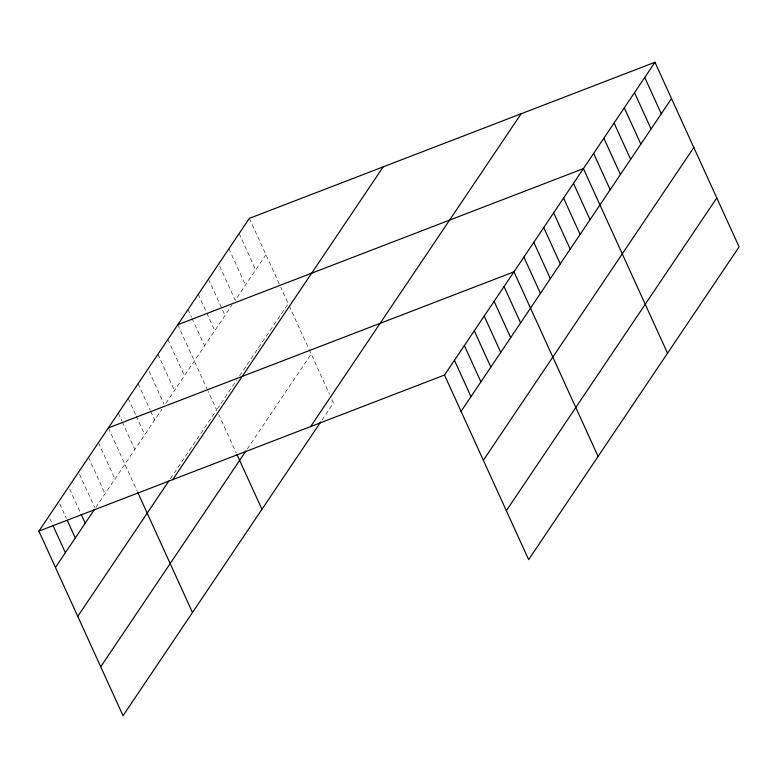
<?xml version="1.0" encoding="UTF-8"?>
<svg xmlns="http://www.w3.org/2000/svg" width="778" height="778" viewBox="0 0 778 778"><rect width="100%" height="100%" fill="white"/><g stroke="black" fill="none" stroke-linecap="round" stroke-linejoin="round"><path stroke-width="0.58" stroke-dasharray="3.89 2.92" d="M95.801 507.48L161.941 409.179M165.909 403.286L232.048 304.995M265.911 254.669L235.248 300.25L218.696 263.936M170.353 478.762L216.654 409.948L208.232 391.46M217.295 408.995L236.463 380.51M239.653 375.764L288.21 303.605L280.78 287.296M247.297 448.974L311.19 354.019M321.985 420.042L333.49 402.955L331.506 398.608M249.359 218.355L280.284 286.207M289.212 305.793L329.522 394.251M239.138 233.546L255.69 269.869M228.917 248.736L245.469 285.059M208.475 279.127L225.017 315.44M198.244 294.317L206.277 311.92M206.773 313.028L214.796 330.631M188.023 309.508L191.534 317.21M192.04 318.309L204.575 345.821M177.802 324.698L207.736 390.371M218.657 414.334L236.133 452.689M167.883 339.441L184.435 375.764M157.963 354.194L174.515 390.507M149.045 371.135L164.09 404.152M138.114 383.68L150.154 410.094M150.66 411.192L154.666 419.994M128.195 398.424L135.722 414.937M136.218 416.036L144.747 434.737M118.275 413.167L121.786 420.869M122.282 421.977L134.827 449.49M108.356 427.919L137.288 491.414M98.427 442.663L114.979 478.976M88.507 457.406L105.059 493.719M79.589 474.347L94.634 507.363M69.67 489.099L80.698 513.305M59.75 503.843L66.266 518.148M49.821 518.586L52.33 524.09"/><path stroke-width="1.17" d="M320.711 421.948L123.031 715.731L38.9 531.131L249.359 218.355L654.969 62.269L739.1 246.869L528.641 559.645L444.51 375.045L654.969 62.269M55.452 567.444L94.478 509.454M77.751 616.38L169.03 480.726M172.755 479.618L383.214 166.852M100.722 666.795L246.023 450.87M310.665 426.558L521.124 113.782M461.062 411.358L671.521 98.582M483.362 460.294L693.82 147.519M506.342 510.708L716.801 197.933M177.802 324.698L583.412 168.612L667.543 353.212M108.356 427.919L513.966 271.833L598.087 456.423M38.9 531.131L444.51 375.045M644.748 77.46L661.3 113.782M634.527 92.66L651.079 128.973M624.306 107.85L640.858 144.163M614.085 123.041L630.637 159.354M603.864 138.231L620.416 174.544M593.643 153.422L610.185 189.735M573.493 183.355L590.045 219.678M563.573 198.108L580.125 234.421M553.654 212.851L570.206 249.164M543.734 227.594L560.277 263.907M533.805 242.337L550.357 278.66M523.886 257.08L540.438 293.403M504.047 286.576L520.589 322.889M494.118 301.319L510.669 337.633M484.198 316.062L500.75 352.385M474.279 330.806L490.83 367.128M464.359 345.558L480.911 381.872M454.43 360.302L470.982 396.615M237.134 454.887L261.933 509.298M137.784 492.503L192.477 612.51M81.204 514.404L85.21 523.215M67.268 520.346L75.291 537.958M52.836 525.189L65.371 552.701"/></g></svg>
